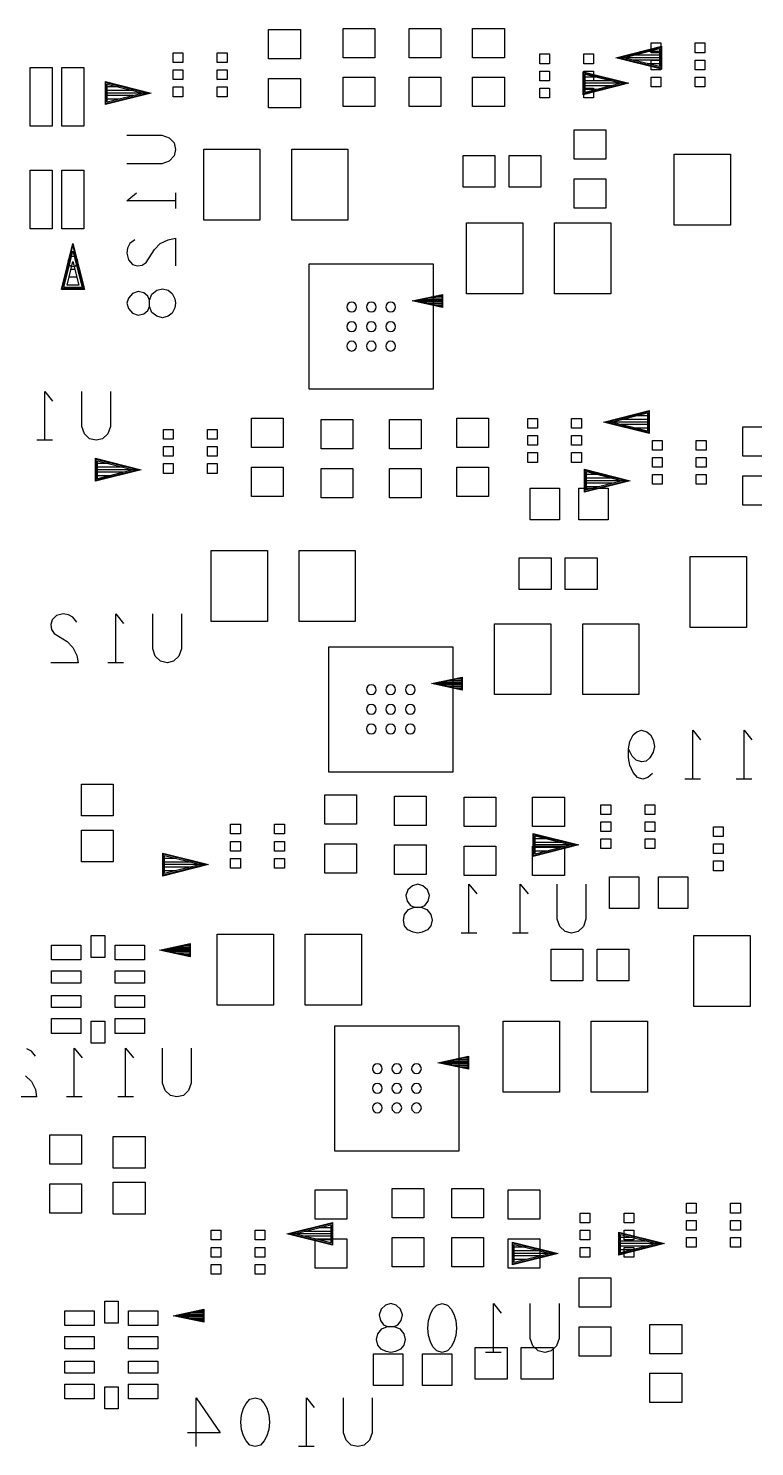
# Model space of a CAD drawing. Header units: millimetres. Extents: x -190 to 348, y -330 to 190.
# Drawn here: x -74.09 to -59.23, y -61.73 to -32.74 of the extents above; entities that cross this region are included whole.
import ezdxf

# ---------------------------------------------------------------- set-up
doc = ezdxf.new("R2010")
doc.units = ezdxf.units.MM
doc.layers.add('4_SIKCREN_BOTTOM_', color=7, linetype='Continuous')
doc.layers.add('5_SOLDER_PASTE_BOTTOM_', color=7, linetype='Continuous')

msp = doc.modelspace()

# ---------------------------------------------------------------- linework, layer by layer
at = {"layer": '4_SIKCREN_BOTTOM_', "color": 7}
for p, q in [((-62.073, -33.335), (-61.138, -33.101)), ((-61.138, -33.569), (-62.073, -33.335)), ((-61.151, -33.335), (-62.022, -33.335)), ((-62.019, -33.335), (-61.151, -33.117)), ((-61.151, -33.551), (-62.019, -33.335)), ((-61.915, -33.335), (-61.176, -33.15)), ((-61.176, -33.518), (-61.915, -33.335)), ((-61.176, -33.284), (-61.712, -33.284)), ((-61.176, -33.208), (-61.415, -33.208)), ((-61.176, -33.15), (-61.176, -33.335)), ((-61.176, -33.335), (-61.176, -33.518)), ((-61.151, -33.117), (-61.151, -33.335)), ((-61.151, -33.335), (-61.151, -33.551)), ((-61.138, -33.101), (-61.138, -33.569)), ((-62.738, -33.625), (-61.803, -33.858)), ((-62.738, -34.092), (-62.738, -33.625)), ((-61.176, -33.386), (-61.712, -33.386)), ((-61.176, -33.459), (-61.415, -33.459)), ((-72.512, -33.825), (-71.577, -34.059)), ((-72.512, -34.293), (-72.512, -33.825)), ((-72.499, -34.059), (-72.499, -33.84)), ((-72.499, -33.84), (-71.631, -34.059)), ((-72.474, -34.059), (-72.474, -33.873)), ((-72.474, -33.873), (-71.735, -34.059)), ((-61.803, -33.858), (-62.738, -34.092)), ((-62.725, -33.858), (-62.725, -33.642)), ((-62.725, -33.642), (-61.854, -33.858)), ((-62.725, -34.077), (-62.725, -33.858)), ((-61.854, -33.858), (-62.725, -34.077)), ((-61.854, -33.858), (-62.725, -33.858)), ((-62.7, -33.858), (-62.7, -33.675)), ((-62.7, -33.675), (-61.958, -33.858)), ((-62.459, -33.734), (-62.7, -33.734)), ((-62.161, -33.807), (-62.7, -33.807)), ((-62.7, -34.044), (-62.7, -33.858)), ((-61.958, -33.858), (-62.7, -34.044)), ((-62.161, -33.909), (-62.7, -33.909)), ((-71.577, -34.059), (-72.512, -34.293)), ((-72.499, -34.277), (-72.499, -34.059)), ((-71.631, -34.059), (-72.499, -34.277)), ((-71.628, -34.059), (-72.499, -34.059)), ((-72.235, -33.934), (-72.474, -33.934)), ((-71.938, -34.008), (-72.474, -34.008)), ((-72.474, -34.244), (-72.474, -34.059)), ((-71.735, -34.059), (-72.474, -34.244)), ((-71.938, -34.11), (-72.474, -34.11)), ((-72.235, -34.183), (-72.474, -34.183)), ((-62.459, -33.985), (-62.7, -33.985)), ((-72.075, -34.917), (-71.359, -34.917)), ((-71.359, -34.917), (-71.209, -34.971)), ((-71.209, -34.971), (-71.107, -35.077)), ((-71.107, -35.077), (-71.074, -35.209)), ((-71.107, -35.344), (-71.209, -35.451)), ((-71.074, -35.209), (-71.107, -35.344)), ((-71.359, -35.504), (-72.075, -35.504)), ((-71.209, -35.451), (-71.359, -35.504)), ((-72.075, -36.259), (-71.877, -36.098)), ((-71.074, -36.098), (-71.074, -36.419)), ((-71.074, -36.259), (-72.075, -36.259)), ((-71.91, -37.056), (-72.009, -37.135)), ((-71.392, -37.135), (-71.224, -37.056)), ((-71.224, -37.056), (-71.074, -37.028)), ((-71.074, -37.028), (-71.074, -37.589)), ((-73.409, -38.072), (-73.175, -37.137)), ((-73.393, -38.059), (-73.175, -37.188)), ((-73.36, -38.034), (-73.175, -37.292)), ((-73.175, -37.137), (-72.941, -38.072)), ((-73.175, -37.188), (-72.956, -38.059)), ((-73.175, -37.292), (-72.989, -38.034)), ((-72.06, -37.229), (-72.075, -37.335)), ((-72.075, -37.335), (-72.042, -37.468)), ((-72.009, -37.135), (-72.06, -37.229)), ((-71.676, -37.521), (-71.509, -37.254)), ((-71.509, -37.254), (-71.392, -37.135)), ((-73.294, -37.983), (-73.175, -37.503)), ((-73.134, -37.663), (-73.215, -37.663)), ((-73.175, -37.503), (-73.055, -37.983)), ((-72.042, -37.468), (-71.958, -37.562)), ((-71.958, -37.562), (-71.859, -37.589)), ((-71.859, -37.589), (-71.76, -37.574)), ((-71.76, -37.574), (-71.676, -37.521)), ((-68.349, -37.559), (-68.349, -40.109)), ((-65.801, -37.559), (-68.349, -37.559)), ((-65.801, -40.109), (-65.801, -37.559)), ((-73.055, -37.983), (-73.294, -37.983)), ((-73.096, -37.823), (-73.256, -37.823)), ((-72.941, -38.072), (-73.409, -38.072)), ((-72.956, -38.059), (-73.393, -38.059)), ((-72.989, -38.034), (-73.36, -38.034)), ((-72.042, -38.25), (-72.075, -38.357)), ((-71.958, -38.158), (-72.042, -38.25)), ((-71.841, -38.118), (-71.958, -38.158)), ((-71.725, -38.143), (-71.841, -38.118)), ((-71.643, -38.212), (-71.725, -38.143)), ((-71.608, -38.291), (-71.643, -38.212)), ((-71.608, -38.291), (-71.559, -38.171)), ((-71.559, -38.171), (-71.458, -38.09)), ((-71.458, -38.09), (-71.341, -38.064)), ((-71.341, -38.064), (-71.224, -38.09)), ((-71.224, -38.09), (-71.143, -38.158)), ((-71.143, -38.158), (-71.092, -38.265)), ((-71.092, -38.265), (-71.074, -38.357)), ((-66.238, -38.308), (-65.613, -38.174)), ((-66.18, -38.308), (-65.626, -38.191)), ((-65.626, -38.25), (-65.905, -38.25)), ((-65.626, -38.217), (-65.75, -38.217)), ((-65.626, -38.191), (-65.626, -38.308)), ((-65.613, -38.174), (-65.613, -38.443)), ((-72.075, -38.357), (-72.042, -38.463)), ((-72.042, -38.463), (-71.958, -38.557)), ((-71.958, -38.557), (-71.841, -38.598)), ((-71.725, -38.57), (-71.643, -38.504)), ((-71.643, -38.504), (-71.608, -38.425)), ((-71.608, -38.425), (-71.608, -38.291)), ((-71.608, -38.425), (-71.608, -38.291)), ((-71.559, -38.544), (-71.608, -38.425)), ((-71.458, -38.623), (-71.559, -38.544)), ((-71.143, -38.557), (-71.224, -38.623)), ((-71.092, -38.451), (-71.143, -38.557)), ((-71.074, -38.357), (-71.092, -38.451)), ((-65.613, -38.443), (-66.238, -38.308)), ((-65.626, -38.428), (-66.18, -38.308)), ((-65.626, -38.308), (-66.18, -38.308)), ((-65.626, -38.283), (-66.06, -38.283)), ((-65.626, -38.334), (-66.06, -38.334)), ((-65.626, -38.367), (-65.905, -38.367)), ((-65.626, -38.4), (-65.75, -38.4)), ((-65.626, -38.308), (-65.626, -38.428)), ((-71.841, -38.598), (-71.725, -38.57)), ((-71.341, -38.651), (-71.458, -38.623)), ((-71.224, -38.623), (-71.341, -38.651)), ((-73.751, -40.157), (-73.591, -40.358)), ((-73.751, -41.158), (-73.751, -40.157)), ((-72.995, -40.876), (-72.995, -40.157)), ((-72.408, -40.157), (-72.408, -40.876)), ((-68.349, -40.109), (-65.801, -40.109)), ((-62.321, -40.785), (-61.387, -40.551)), ((-62.271, -40.785), (-61.399, -40.566)), ((-61.399, -40.566), (-61.399, -40.785)), ((-61.387, -40.551), (-61.387, -41.018)), ((-72.941, -41.026), (-72.995, -40.876)), ((-72.408, -40.876), (-72.461, -41.026)), ((-61.387, -41.018), (-62.321, -40.785)), ((-61.399, -41.001), (-62.271, -40.785)), ((-61.399, -40.785), (-62.271, -40.785)), ((-62.166, -40.785), (-61.425, -40.599)), ((-61.425, -40.97), (-62.166, -40.785)), ((-61.425, -40.734), (-61.963, -40.734)), ((-61.425, -40.836), (-61.963, -40.836)), ((-61.425, -40.658), (-61.666, -40.658)), ((-61.425, -40.599), (-61.425, -40.785)), ((-61.425, -40.785), (-61.425, -40.97)), ((-61.399, -40.785), (-61.399, -41.001)), ((-73.591, -41.158), (-73.911, -41.158)), ((-72.834, -41.125), (-72.941, -41.026)), ((-72.702, -41.158), (-72.834, -41.125)), ((-72.568, -41.125), (-72.702, -41.158)), ((-72.461, -41.026), (-72.568, -41.125)), ((-61.425, -40.909), (-61.666, -40.909)), ((-72.713, -41.526), (-71.778, -41.76)), ((-72.713, -41.994), (-72.713, -41.526)), ((-72.7, -41.76), (-72.7, -41.542)), ((-72.7, -41.542), (-71.829, -41.76)), ((-72.674, -41.76), (-72.674, -41.575)), ((-72.674, -41.575), (-71.935, -41.76)), ((-72.433, -41.633), (-72.674, -41.633)), ((-72.139, -41.709), (-72.674, -41.709)), ((-62.713, -41.75), (-61.778, -41.984)), ((-62.713, -42.217), (-62.713, -41.75)), ((-71.778, -41.76), (-72.713, -41.994)), ((-72.7, -41.976), (-72.7, -41.76)), ((-71.829, -41.76), (-72.7, -41.976)), ((-71.829, -41.76), (-72.7, -41.76)), ((-72.674, -41.943), (-72.674, -41.76)), ((-71.935, -41.76), (-72.674, -41.943)), ((-72.139, -41.811), (-72.674, -41.811)), ((-72.433, -41.885), (-72.674, -41.885)), ((-61.778, -41.984), (-62.713, -42.217)), ((-62.7, -41.984), (-62.7, -41.768)), ((-62.7, -41.768), (-61.829, -41.984)), ((-62.7, -42.202), (-62.7, -41.984)), ((-61.829, -41.984), (-62.7, -42.202)), ((-61.829, -41.984), (-62.7, -41.984)), ((-62.674, -41.984), (-62.674, -41.798)), ((-62.674, -41.798), (-61.935, -41.984)), ((-62.433, -41.859), (-62.674, -41.859)), ((-62.139, -41.933), (-62.674, -41.933)), ((-62.674, -42.169), (-62.674, -41.984)), ((-61.935, -41.984), (-62.674, -42.169)), ((-62.139, -42.034), (-62.674, -42.034)), ((-62.433, -42.108), (-62.674, -42.108)), ((-73.602, -44.826), (-73.627, -44.925)), ((-73.627, -44.925), (-73.614, -45.024)), ((-73.508, -44.742), (-73.602, -44.826)), ((-73.376, -44.709), (-73.508, -44.742)), ((-73.269, -44.724), (-73.376, -44.709)), ((-73.175, -44.775), (-73.269, -44.724)), ((-73.094, -44.874), (-73.175, -44.775)), ((-72.299, -44.709), (-72.139, -44.907)), ((-72.299, -45.71), (-72.299, -44.709)), ((-71.544, -45.425), (-71.544, -44.709)), ((-70.957, -44.709), (-70.957, -45.425)), ((-73.614, -45.024), (-73.561, -45.108)), ((-73.561, -45.108), (-73.294, -45.275)), ((-73.294, -45.275), (-73.175, -45.392)), ((-73.175, -45.392), (-73.094, -45.56)), ((-71.491, -45.575), (-71.544, -45.425)), ((-70.957, -45.425), (-71.011, -45.575)), ((-67.95, -45.385), (-67.95, -47.935)), ((-65.4, -45.385), (-67.95, -45.385)), ((-65.4, -47.935), (-65.4, -45.385)), ((-73.068, -45.71), (-73.627, -45.71)), ((-73.094, -45.56), (-73.068, -45.71)), ((-72.139, -45.71), (-72.459, -45.71)), ((-71.384, -45.677), (-71.491, -45.575)), ((-71.25, -45.71), (-71.384, -45.677)), ((-71.117, -45.677), (-71.25, -45.71)), ((-71.011, -45.575), (-71.117, -45.677)), ((-65.839, -46.134), (-65.212, -45.999)), ((-65.778, -46.134), (-65.225, -46.015)), ((-65.225, -46.109), (-65.659, -46.109)), ((-65.225, -46.076), (-65.507, -46.076)), ((-65.225, -46.043), (-65.352, -46.043)), ((-65.225, -46.015), (-65.225, -46.134)), ((-65.212, -45.999), (-65.212, -46.269)), ((-65.212, -46.269), (-65.839, -46.134)), ((-65.225, -46.134), (-65.781, -46.134)), ((-65.225, -46.253), (-65.778, -46.134)), ((-65.225, -46.159), (-65.659, -46.159)), ((-65.225, -46.192), (-65.507, -46.192)), ((-65.225, -46.225), (-65.352, -46.225)), ((-65.225, -46.134), (-65.225, -46.253)), ((-61.788, -47.318), (-61.719, -47.183)), ((-61.719, -47.183), (-61.641, -47.117)), ((-61.641, -47.117), (-61.547, -47.084)), ((-61.547, -47.084), (-61.44, -47.117)), ((-61.44, -47.117), (-61.361, -47.183)), ((-61.361, -47.183), (-61.308, -47.282)), ((-60.498, -47.084), (-60.338, -47.282)), ((-60.498, -48.085), (-60.498, -47.084)), ((-59.449, -47.084), (-59.289, -47.282)), ((-59.449, -48.085), (-59.449, -47.084)), ((-61.813, -47.468), (-61.788, -47.318)), ((-61.735, -47.617), (-61.813, -47.468)), ((-61.813, -47.65), (-61.813, -47.468)), ((-61.308, -47.534), (-61.374, -47.65)), ((-61.308, -47.282), (-61.28, -47.417)), ((-61.28, -47.417), (-61.308, -47.534)), ((-61.788, -47.8), (-61.813, -47.65)), ((-61.719, -47.95), (-61.788, -47.8)), ((-61.653, -47.701), (-61.735, -47.617)), ((-61.547, -47.734), (-61.653, -47.701)), ((-61.453, -47.716), (-61.547, -47.734)), ((-61.374, -47.65), (-61.453, -47.716)), ((-67.95, -47.935), (-65.4, -47.935)), ((-61.628, -48.052), (-61.719, -47.95)), ((-61.521, -48.085), (-61.628, -48.052)), ((-61.415, -48.052), (-61.521, -48.085)), ((-61.321, -47.968), (-61.415, -48.052)), ((-60.338, -48.085), (-60.658, -48.085)), ((-59.289, -48.085), (-59.609, -48.085)), ((-63.762, -49.2), (-62.827, -49.433)), ((-63.762, -49.667), (-63.762, -49.2)), ((-63.749, -49.433), (-63.749, -49.218)), ((-63.749, -49.218), (-62.88, -49.433)), ((-63.724, -49.433), (-63.724, -49.248)), ((-63.724, -49.248), (-62.984, -49.433)), ((-62.827, -49.433), (-63.762, -49.667)), ((-63.749, -49.652), (-63.749, -49.433)), ((-62.88, -49.433), (-63.749, -49.652)), ((-62.878, -49.433), (-63.749, -49.433)), ((-63.485, -49.309), (-63.724, -49.309)), ((-63.188, -49.383), (-63.724, -49.383)), ((-63.724, -49.619), (-63.724, -49.433)), ((-62.984, -49.433), (-63.724, -49.619)), ((-63.188, -49.484), (-63.724, -49.484)), ((-63.485, -49.558), (-63.724, -49.558)), ((-71.338, -49.601), (-70.401, -49.835)), ((-71.338, -50.068), (-71.338, -49.601)), ((-70.401, -49.835), (-71.338, -50.068)), ((-71.326, -49.835), (-71.326, -49.616)), ((-71.326, -49.616), (-70.455, -49.835)), ((-71.326, -50.051), (-71.326, -49.835)), ((-70.455, -49.835), (-71.326, -50.051)), ((-70.452, -49.835), (-71.326, -49.835)), ((-71.3, -49.835), (-71.3, -49.649)), ((-71.3, -49.649), (-70.559, -49.835)), ((-71.059, -49.708), (-71.3, -49.708)), ((-70.762, -49.784), (-71.3, -49.784)), ((-71.3, -50.018), (-71.3, -49.835)), ((-70.559, -49.835), (-71.3, -50.018)), ((-70.762, -49.886), (-71.3, -49.886)), ((-71.059, -49.959), (-71.3, -49.959)), ((-66.324, -50.35), (-66.363, -50.467)), ((-66.23, -50.267), (-66.324, -50.35)), ((-66.124, -50.234), (-66.23, -50.267)), ((-66.017, -50.267), (-66.124, -50.234)), ((-65.923, -50.35), (-66.017, -50.267)), ((-65.883, -50.467), (-65.923, -50.35)), ((-65.075, -50.234), (-64.915, -50.434)), ((-65.075, -51.234), (-65.075, -50.234)), ((-64.026, -50.234), (-63.866, -50.434)), ((-64.026, -51.234), (-64.026, -50.234)), ((-63.269, -50.95), (-63.269, -50.234)), ((-62.682, -50.234), (-62.682, -50.95)), ((-66.363, -50.467), (-66.337, -50.584)), ((-66.337, -50.584), (-66.271, -50.668)), ((-66.309, -50.749), (-66.19, -50.701)), ((-66.271, -50.668), (-66.19, -50.701)), ((-66.19, -50.701), (-66.058, -50.701)), ((-66.19, -50.701), (-66.058, -50.701)), ((-66.058, -50.701), (-65.977, -50.668)), ((-66.058, -50.701), (-65.936, -50.749)), ((-65.977, -50.668), (-65.91, -50.584)), ((-65.91, -50.584), (-65.883, -50.467)), ((-66.416, -50.968), (-66.391, -50.851)), ((-66.391, -51.084), (-66.416, -50.968)), ((-66.391, -50.851), (-66.309, -50.749)), ((-65.936, -50.749), (-65.857, -50.851)), ((-65.857, -50.851), (-65.829, -50.968)), ((-65.829, -50.968), (-65.857, -51.084)), ((-63.216, -51.1), (-63.269, -50.95)), ((-62.682, -50.95), (-62.735, -51.1)), ((-66.324, -51.168), (-66.391, -51.084)), ((-66.218, -51.217), (-66.324, -51.168)), ((-66.124, -51.234), (-66.218, -51.217)), ((-66.03, -51.217), (-66.124, -51.234)), ((-65.923, -51.168), (-66.03, -51.217)), ((-65.857, -51.084), (-65.923, -51.168)), ((-64.915, -51.234), (-65.235, -51.234)), ((-63.866, -51.234), (-64.186, -51.234)), ((-63.109, -51.201), (-63.216, -51.1)), ((-62.977, -51.234), (-63.109, -51.201)), ((-62.842, -51.201), (-62.977, -51.234)), ((-62.735, -51.1), (-62.842, -51.201)), ((-71.402, -51.585), (-70.775, -51.45)), ((-70.775, -51.719), (-71.402, -51.585)), ((-70.787, -51.585), (-71.344, -51.585)), ((-71.341, -51.585), (-70.787, -51.465)), ((-70.787, -51.702), (-71.341, -51.585)), ((-70.787, -51.559), (-71.224, -51.559)), ((-70.787, -51.61), (-71.224, -51.61)), ((-70.787, -51.526), (-71.069, -51.526)), ((-70.787, -51.493), (-70.914, -51.493)), ((-70.787, -51.465), (-70.787, -51.585)), ((-70.787, -51.585), (-70.787, -51.702)), ((-70.775, -51.45), (-70.775, -51.719)), ((-70.787, -51.643), (-71.069, -51.643)), ((-70.787, -51.676), (-70.914, -51.676)), ((-67.826, -53.134), (-67.826, -55.684)), ((-65.275, -53.134), (-67.826, -53.134)), ((-65.275, -55.684), (-65.275, -53.134)), ((-74.023, -53.65), (-74.117, -53.599)), ((-73.147, -53.584), (-72.987, -53.782)), ((-73.147, -54.585), (-73.147, -53.584)), ((-72.098, -53.584), (-71.938, -53.782)), ((-72.098, -54.585), (-72.098, -53.584)), ((-71.344, -54.3), (-71.344, -53.584)), ((-70.757, -53.584), (-70.757, -54.3)), ((-73.944, -53.749), (-74.023, -53.65)), ((-65.715, -53.884), (-65.087, -53.749)), ((-65.087, -54.018), (-65.715, -53.884)), ((-65.1, -53.884), (-65.656, -53.884)), ((-65.654, -53.884), (-65.1, -53.764)), ((-65.1, -54.003), (-65.654, -53.884)), ((-65.1, -53.858), (-65.535, -53.858)), ((-65.1, -53.909), (-65.535, -53.909)), ((-65.1, -53.825), (-65.382, -53.825)), ((-65.1, -53.792), (-65.227, -53.792)), ((-65.1, -53.764), (-65.1, -53.884)), ((-65.1, -53.884), (-65.1, -54.003)), ((-65.087, -53.749), (-65.087, -54.018)), ((-74.143, -54.15), (-74.023, -54.267)), ((-65.1, -53.942), (-65.382, -53.942)), ((-65.1, -53.975), (-65.227, -53.975)), ((-74.023, -54.267), (-73.944, -54.435)), ((-73.944, -54.435), (-73.917, -54.585)), ((-71.29, -54.45), (-71.344, -54.3)), ((-71.183, -54.552), (-71.29, -54.45)), ((-70.81, -54.45), (-70.917, -54.552)), ((-70.757, -54.3), (-70.81, -54.45)), ((-73.917, -54.585), (-74.478, -54.585)), ((-72.987, -54.585), (-73.307, -54.585)), ((-71.938, -54.585), (-72.258, -54.585)), ((-71.049, -54.585), (-71.183, -54.552)), ((-70.917, -54.552), (-71.049, -54.585)), ((-67.826, -55.684), (-65.275, -55.684)), ((-68.798, -57.384), (-67.864, -57.15)), ((-67.864, -57.617), (-68.798, -57.384)), ((-67.876, -57.384), (-68.748, -57.384)), ((-68.745, -57.384), (-67.876, -57.168)), ((-67.876, -57.602), (-68.745, -57.384)), ((-68.641, -57.384), (-67.902, -57.198)), ((-67.902, -57.569), (-68.641, -57.384)), ((-67.902, -57.333), (-68.438, -57.333)), ((-67.902, -57.259), (-68.141, -57.259)), ((-67.902, -57.198), (-67.902, -57.384)), ((-67.902, -57.384), (-67.902, -57.569)), ((-67.876, -57.168), (-67.876, -57.384)), ((-67.876, -57.384), (-67.876, -57.602)), ((-67.864, -57.15), (-67.864, -57.617)), ((-62.012, -57.351), (-61.077, -57.584)), ((-62.012, -57.818), (-62.012, -57.351)), ((-61.999, -57.584), (-61.999, -57.366)), ((-61.999, -57.366), (-61.13, -57.584)), ((-61.973, -57.584), (-61.973, -57.399)), ((-61.973, -57.399), (-61.234, -57.584)), ((-67.902, -57.434), (-68.438, -57.434)), ((-67.902, -57.508), (-68.141, -57.508)), ((-64.188, -57.551), (-63.251, -57.785)), ((-64.188, -58.019), (-64.188, -57.551)), ((-64.176, -57.785), (-64.176, -57.567)), ((-64.176, -57.567), (-63.304, -57.785)), ((-64.15, -57.785), (-64.15, -57.6)), ((-64.15, -57.6), (-63.409, -57.785)), ((-63.909, -57.658), (-64.15, -57.658)), ((-61.077, -57.584), (-62.012, -57.818)), ((-61.999, -57.8), (-61.999, -57.584)), ((-61.13, -57.584), (-61.999, -57.8)), ((-61.128, -57.584), (-61.999, -57.584)), ((-61.735, -57.46), (-61.973, -57.46)), ((-61.438, -57.534), (-61.973, -57.534)), ((-61.973, -57.77), (-61.973, -57.584)), ((-61.234, -57.584), (-61.973, -57.77)), ((-61.438, -57.635), (-61.973, -57.635)), ((-61.735, -57.709), (-61.973, -57.709)), ((-63.251, -57.785), (-64.188, -58.019)), ((-64.176, -58.001), (-64.176, -57.785)), ((-63.304, -57.785), (-64.176, -58.001)), ((-63.302, -57.785), (-64.176, -57.785)), ((-63.612, -57.734), (-64.15, -57.734)), ((-64.15, -57.968), (-64.15, -57.785)), ((-63.409, -57.785), (-64.15, -57.968)), ((-63.612, -57.836), (-64.15, -57.836)), ((-63.909, -57.909), (-64.15, -57.909)), ((-66.779, -58.842), (-66.873, -58.925)), ((-66.672, -58.809), (-66.779, -58.842)), ((-66.566, -58.842), (-66.672, -58.809)), ((-66.474, -58.925), (-66.566, -58.842)), ((-65.811, -58.925), (-65.73, -58.842)), ((-65.73, -58.842), (-65.623, -58.809)), ((-65.623, -58.809), (-65.517, -58.842)), ((-65.517, -58.842), (-65.438, -58.925)), ((-64.574, -58.809), (-64.414, -59.009)), ((-64.574, -59.809), (-64.574, -58.809)), ((-63.82, -59.525), (-63.82, -58.809)), ((-63.233, -58.809), (-63.233, -59.525)), ((-71.128, -59.06), (-70.5, -58.925)), ((-70.5, -59.192), (-71.128, -59.06)), ((-70.513, -59.06), (-71.069, -59.06)), ((-71.067, -59.06), (-70.513, -58.941)), ((-70.513, -59.177), (-71.067, -59.06)), ((-70.513, -59.035), (-70.947, -59.035)), ((-70.513, -59.085), (-70.947, -59.085)), ((-70.513, -59.002), (-70.795, -59.002)), ((-70.513, -59.119), (-70.795, -59.119)), ((-70.513, -58.969), (-70.64, -58.969)), ((-70.513, -59.152), (-70.64, -59.152)), ((-70.513, -58.941), (-70.513, -59.06)), ((-70.513, -59.06), (-70.513, -59.177)), ((-70.5, -58.925), (-70.5, -59.192)), ((-66.873, -58.925), (-66.914, -59.042)), ((-66.914, -59.042), (-66.886, -59.159)), ((-66.434, -59.042), (-66.474, -58.925)), ((-66.459, -59.159), (-66.434, -59.042)), ((-65.905, -59.159), (-65.865, -59.025)), ((-65.865, -59.025), (-65.811, -58.925)), ((-65.438, -58.925), (-65.385, -59.025)), ((-65.385, -59.025), (-65.344, -59.159)), ((-66.967, -59.543), (-66.939, -59.426)), ((-66.939, -59.426), (-66.86, -59.324)), ((-66.886, -59.159), (-66.82, -59.243)), ((-66.86, -59.324), (-66.741, -59.276)), ((-66.82, -59.243), (-66.741, -59.276)), ((-66.741, -59.276), (-66.606, -59.276)), ((-66.741, -59.276), (-66.606, -59.276)), ((-66.606, -59.276), (-66.528, -59.243)), ((-66.606, -59.276), (-66.487, -59.324)), ((-66.528, -59.243), (-66.459, -59.159)), ((-66.487, -59.324), (-66.406, -59.426)), ((-66.406, -59.426), (-66.38, -59.543)), ((-65.918, -59.309), (-65.905, -59.159)), ((-65.905, -59.459), (-65.918, -59.309)), ((-65.344, -59.159), (-65.331, -59.309)), ((-65.331, -59.309), (-65.344, -59.459)), ((-66.939, -59.66), (-66.967, -59.543)), ((-66.873, -59.743), (-66.939, -59.66)), ((-66.406, -59.66), (-66.474, -59.743)), ((-66.38, -59.543), (-66.406, -59.66)), ((-65.865, -59.591), (-65.905, -59.459)), ((-65.811, -59.693), (-65.865, -59.591)), ((-65.73, -59.776), (-65.811, -59.693)), ((-65.438, -59.693), (-65.517, -59.776)), ((-65.385, -59.591), (-65.438, -59.693)), ((-65.344, -59.459), (-65.385, -59.591)), ((-63.767, -59.675), (-63.82, -59.525)), ((-63.66, -59.776), (-63.767, -59.675)), ((-63.287, -59.675), (-63.393, -59.776)), ((-63.233, -59.525), (-63.287, -59.675)), ((-66.766, -59.792), (-66.873, -59.743)), ((-66.672, -59.809), (-66.766, -59.792)), ((-66.581, -59.792), (-66.672, -59.809)), ((-66.474, -59.743), (-66.581, -59.792)), ((-65.623, -59.809), (-65.73, -59.776)), ((-65.517, -59.776), (-65.623, -59.809)), ((-64.414, -59.809), (-64.734, -59.809)), ((-63.525, -59.809), (-63.66, -59.776)), ((-63.393, -59.776), (-63.525, -59.809)), ((-70.658, -60.734), (-70.162, -61.45)), ((-70.658, -61.735), (-70.658, -60.734)), ((-69.687, -60.95), (-69.634, -60.851)), ((-69.634, -60.851), (-69.555, -60.767)), ((-69.555, -60.767), (-69.449, -60.734)), ((-69.449, -60.734), (-69.342, -60.767)), ((-69.342, -60.767), (-69.261, -60.851)), ((-69.261, -60.851), (-69.207, -60.95)), ((-68.4, -60.734), (-68.24, -60.932)), ((-68.4, -61.735), (-68.4, -60.734)), ((-67.643, -61.45), (-67.643, -60.734)), ((-67.056, -60.734), (-67.056, -61.45)), ((-69.741, -61.234), (-69.728, -61.084)), ((-69.728, -61.084), (-69.687, -60.95)), ((-69.207, -60.95), (-69.167, -61.084)), ((-69.167, -61.084), (-69.154, -61.234)), ((-70.162, -61.45), (-70.83, -61.45)), ((-69.728, -61.384), (-69.741, -61.234)), ((-69.687, -61.516), (-69.728, -61.384)), ((-69.167, -61.384), (-69.207, -61.516)), ((-69.154, -61.234), (-69.167, -61.384)), ((-67.589, -61.6), (-67.643, -61.45)), ((-67.056, -61.45), (-67.109, -61.6)), ((-69.634, -61.618), (-69.687, -61.516)), ((-69.555, -61.702), (-69.634, -61.618)), ((-69.449, -61.735), (-69.555, -61.702)), ((-69.342, -61.702), (-69.449, -61.735)), ((-69.261, -61.618), (-69.342, -61.702)), ((-69.207, -61.516), (-69.261, -61.618)), ((-68.24, -61.735), (-68.56, -61.735)), ((-67.483, -61.702), (-67.589, -61.6)), ((-67.351, -61.735), (-67.483, -61.702)), ((-67.216, -61.702), (-67.351, -61.735)), ((-67.109, -61.6), (-67.216, -61.702))]:
    msp.add_line(p, q, dxfattribs=at)
for start, end in [(0, 180), (180, 0)]:
    msp.add_arc((-73.175, -37.503), 0.102, start, end, dxfattribs=at)
at = {"layer": '5_SOLDER_PASTE_BOTTOM_', "color": 4}
for p, q in [((-69.174, -33.358), (-69.174, -32.758)), ((-69.174, -32.758), (-68.524, -32.758)), ((-68.524, -32.758), (-68.524, -33.358)), ((-67.65, -33.335), (-67.65, -32.735)), ((-67.65, -32.735), (-67, -32.735)), ((-67, -32.735), (-67, -33.335)), ((-66.299, -33.335), (-66.299, -32.735)), ((-66.299, -32.735), (-65.649, -32.735)), ((-65.649, -32.735), (-65.649, -33.335)), ((-65.001, -33.335), (-65.001, -32.735)), ((-65.001, -32.735), (-64.351, -32.735)), ((-64.351, -32.735), (-64.351, -33.335)), ((-61.35, -33.234), (-61.35, -33.034)), ((-61.35, -33.034), (-61.15, -33.034)), ((-61.15, -33.034), (-61.15, -33.234)), ((-60.45, -33.234), (-60.45, -33.034)), ((-60.45, -33.034), (-60.25, -33.034)), ((-60.25, -33.034), (-60.25, -33.234)), ((-71.126, -33.435), (-71.126, -33.235)), ((-71.126, -33.235), (-70.926, -33.235)), ((-70.926, -33.235), (-70.926, -33.435)), ((-70.224, -33.435), (-70.224, -33.235)), ((-70.224, -33.235), (-70.024, -33.235)), ((-70.024, -33.235), (-70.024, -33.435)), ((-67, -33.335), (-67.65, -33.335)), ((-65.649, -33.335), (-66.299, -33.335)), ((-64.351, -33.335), (-65.001, -33.335)), ((-63.625, -33.458), (-63.625, -33.258)), ((-63.625, -33.258), (-63.425, -33.258)), ((-63.425, -33.258), (-63.425, -33.458)), ((-62.726, -33.458), (-62.726, -33.258)), ((-62.726, -33.258), (-62.526, -33.258)), ((-62.526, -33.258), (-62.526, -33.458)), ((-61.15, -33.234), (-61.35, -33.234)), ((-60.25, -33.234), (-60.45, -33.234)), ((-74.05, -34.735), (-74.05, -33.536)), ((-74.05, -33.536), (-73.6, -33.536)), ((-73.6, -33.536), (-73.6, -34.735)), ((-73.4, -34.735), (-73.4, -33.536)), ((-73.4, -33.536), (-72.95, -33.536)), ((-72.95, -33.536), (-72.95, -34.735)), ((-70.926, -33.435), (-71.126, -33.435)), ((-71.126, -33.783), (-71.126, -33.583)), ((-71.126, -33.583), (-70.926, -33.583)), ((-70.926, -33.583), (-70.926, -33.783)), ((-70.024, -33.435), (-70.224, -33.435)), ((-70.224, -33.783), (-70.224, -33.583)), ((-70.224, -33.583), (-70.024, -33.583)), ((-70.024, -33.583), (-70.024, -33.783)), ((-68.524, -33.358), (-69.174, -33.358)), ((-63.425, -33.458), (-63.625, -33.458)), ((-63.625, -33.808), (-63.625, -33.608)), ((-63.625, -33.608), (-63.425, -33.608)), ((-63.425, -33.608), (-63.425, -33.808)), ((-62.526, -33.458), (-62.726, -33.458)), ((-62.726, -33.808), (-62.726, -33.608)), ((-62.726, -33.608), (-62.526, -33.608)), ((-62.526, -33.608), (-62.526, -33.808)), ((-61.35, -33.585), (-61.35, -33.385)), ((-61.35, -33.385), (-61.15, -33.385)), ((-61.15, -33.585), (-61.35, -33.585)), ((-61.15, -33.385), (-61.15, -33.585)), ((-60.45, -33.585), (-60.45, -33.385)), ((-60.45, -33.385), (-60.25, -33.385)), ((-60.25, -33.585), (-60.45, -33.585)), ((-60.25, -33.385), (-60.25, -33.585)), ((-70.926, -33.783), (-71.126, -33.783)), ((-70.024, -33.783), (-70.224, -33.783)), ((-69.174, -34.359), (-69.174, -33.759)), ((-69.174, -33.759), (-68.524, -33.759)), ((-68.524, -33.759), (-68.524, -34.359)), ((-67.65, -34.333), (-67.65, -33.733)), ((-67.65, -33.733), (-67, -33.733)), ((-67, -33.733), (-67, -34.333)), ((-66.299, -34.333), (-66.299, -33.733)), ((-66.299, -33.733), (-65.649, -33.733)), ((-65.649, -33.733), (-65.649, -34.333)), ((-65.001, -34.333), (-65.001, -33.733)), ((-65.001, -33.733), (-64.351, -33.733)), ((-64.351, -33.733), (-64.351, -34.333)), ((-63.425, -33.808), (-63.625, -33.808)), ((-62.526, -33.808), (-62.726, -33.808)), ((-61.35, -33.933), (-61.35, -33.733)), ((-61.35, -33.733), (-61.15, -33.733)), ((-61.15, -33.733), (-61.15, -33.933)), ((-60.45, -33.933), (-60.45, -33.733)), ((-60.45, -33.733), (-60.25, -33.733)), ((-60.25, -33.733), (-60.25, -33.933)), ((-71.126, -34.133), (-71.126, -33.933)), ((-71.126, -33.933), (-70.926, -33.933)), ((-70.926, -34.133), (-71.126, -34.133)), ((-70.926, -33.933), (-70.926, -34.133)), ((-70.224, -34.133), (-70.224, -33.933)), ((-70.224, -33.933), (-70.024, -33.933)), ((-70.024, -34.133), (-70.224, -34.133)), ((-70.024, -33.933), (-70.024, -34.133)), ((-63.625, -34.159), (-63.625, -33.959)), ((-63.625, -33.959), (-63.425, -33.959)), ((-63.425, -34.159), (-63.625, -34.159)), ((-63.425, -33.959), (-63.425, -34.159)), ((-62.726, -34.159), (-62.726, -33.959)), ((-62.726, -33.959), (-62.526, -33.959)), ((-62.526, -34.159), (-62.726, -34.159)), ((-62.526, -33.959), (-62.526, -34.159)), ((-61.15, -33.933), (-61.35, -33.933)), ((-60.25, -33.933), (-60.45, -33.933)), ((-68.524, -34.359), (-69.174, -34.359)), ((-67, -34.333), (-67.65, -34.333)), ((-65.649, -34.333), (-66.299, -34.333)), ((-64.351, -34.333), (-65.001, -34.333)), ((-73.6, -34.735), (-74.05, -34.735)), ((-72.95, -34.735), (-73.4, -34.735)), ((-62.926, -35.408), (-62.926, -34.808)), ((-62.926, -34.808), (-62.276, -34.808)), ((-62.276, -34.808), (-62.276, -35.408)), ((-70.501, -36.658), (-70.501, -35.208)), ((-70.501, -35.208), (-69.351, -35.208)), ((-69.351, -35.208), (-69.351, -36.658)), ((-68.7, -36.658), (-68.7, -35.208)), ((-68.7, -35.208), (-67.55, -35.208)), ((-67.55, -35.208), (-67.55, -36.658)), ((-65.194, -35.984), (-65.194, -35.334)), ((-65.194, -35.334), (-64.544, -35.334)), ((-64.544, -35.334), (-64.544, -35.984)), ((-64.254, -35.984), (-64.254, -35.334)), ((-64.254, -35.334), (-63.604, -35.334)), ((-63.604, -35.334), (-63.604, -35.984)), ((-60.875, -36.76), (-60.875, -35.31)), ((-60.875, -35.31), (-59.725, -35.31)), ((-59.725, -35.31), (-59.725, -36.76)), ((-74.05, -36.833), (-74.05, -35.634)), ((-74.05, -35.634), (-73.6, -35.634)), ((-73.6, -35.634), (-73.6, -36.833)), ((-73.4, -36.833), (-73.4, -35.634)), ((-73.4, -35.634), (-72.95, -35.634)), ((-72.95, -35.634), (-72.95, -36.833)), ((-62.276, -35.408), (-62.926, -35.408)), ((-62.926, -36.409), (-62.926, -35.809)), ((-62.926, -35.809), (-62.276, -35.809)), ((-62.276, -35.809), (-62.276, -36.409)), ((-64.544, -35.984), (-65.194, -35.984)), ((-63.604, -35.984), (-64.254, -35.984)), ((-62.276, -36.409), (-62.926, -36.409)), ((-69.351, -36.658), (-70.501, -36.658)), ((-67.55, -36.658), (-68.7, -36.658)), ((-65.124, -38.16), (-65.124, -36.71)), ((-65.124, -36.71), (-63.974, -36.71)), ((-63.974, -36.71), (-63.974, -38.16)), ((-63.326, -38.16), (-63.326, -36.71)), ((-63.326, -36.71), (-62.176, -36.71)), ((-62.176, -36.71), (-62.176, -38.16)), ((-59.725, -36.76), (-60.875, -36.76)), ((-73.6, -36.833), (-74.05, -36.833)), ((-72.95, -36.833), (-73.4, -36.833)), ((-63.974, -38.16), (-65.124, -38.16)), ((-62.176, -38.16), (-63.326, -38.16)), ((-69.525, -41.308), (-69.525, -40.708)), ((-69.525, -40.708), (-68.875, -40.708)), ((-68.875, -40.708), (-68.875, -41.308)), ((-68.1, -41.334), (-68.1, -40.734)), ((-68.1, -40.734), (-67.45, -40.734)), ((-67.45, -40.734), (-67.45, -41.334)), ((-66.7, -41.334), (-66.7, -40.734)), ((-66.7, -40.734), (-66.05, -40.734)), ((-66.05, -40.734), (-66.05, -41.334)), ((-65.326, -41.308), (-65.326, -40.708)), ((-65.326, -40.708), (-64.676, -40.708)), ((-64.676, -40.708), (-64.676, -41.308)), ((-63.874, -40.91), (-63.874, -40.71)), ((-63.874, -40.71), (-63.674, -40.71)), ((-63.674, -40.71), (-63.674, -40.91)), ((-62.975, -40.91), (-62.975, -40.71)), ((-62.975, -40.71), (-62.775, -40.71)), ((-62.775, -40.71), (-62.775, -40.91)), ((-59.474, -41.484), (-59.474, -40.884)), ((-59.474, -40.884), (-58.824, -40.884)), ((-71.324, -41.134), (-71.324, -40.934)), ((-71.324, -40.934), (-71.124, -40.934)), ((-71.124, -41.134), (-71.324, -41.134)), ((-71.124, -40.934), (-71.124, -41.134)), ((-70.425, -41.134), (-70.425, -40.934)), ((-70.425, -40.934), (-70.225, -40.934)), ((-70.225, -41.134), (-70.425, -41.134)), ((-70.225, -40.934), (-70.225, -41.134)), ((-63.674, -40.91), (-63.874, -40.91)), ((-63.874, -41.258), (-63.874, -41.058)), ((-63.874, -41.058), (-63.674, -41.058)), ((-63.674, -41.058), (-63.674, -41.258)), ((-62.775, -40.91), (-62.975, -40.91)), ((-62.975, -41.258), (-62.975, -41.058)), ((-62.975, -41.058), (-62.775, -41.058)), ((-62.775, -41.058), (-62.775, -41.258)), ((-61.324, -41.36), (-61.324, -41.16)), ((-61.324, -41.16), (-61.124, -41.16)), ((-61.124, -41.16), (-61.124, -41.36)), ((-60.425, -41.36), (-60.425, -41.16)), ((-60.425, -41.16), (-60.225, -41.16)), ((-60.225, -41.16), (-60.225, -41.36)), ((-71.324, -41.484), (-71.324, -41.284)), ((-71.324, -41.284), (-71.124, -41.284)), ((-71.124, -41.284), (-71.124, -41.484)), ((-70.425, -41.484), (-70.425, -41.284)), ((-70.425, -41.284), (-70.225, -41.284)), ((-70.225, -41.284), (-70.225, -41.484)), ((-68.875, -41.308), (-69.525, -41.308)), ((-67.45, -41.334), (-68.1, -41.334)), ((-66.05, -41.334), (-66.7, -41.334)), ((-64.676, -41.308), (-65.326, -41.308)), ((-63.674, -41.258), (-63.874, -41.258)), ((-63.874, -41.609), (-63.874, -41.409)), ((-63.874, -41.409), (-63.674, -41.409)), ((-63.674, -41.409), (-63.674, -41.609)), ((-62.775, -41.258), (-62.975, -41.258)), ((-62.975, -41.609), (-62.975, -41.409)), ((-62.975, -41.409), (-62.775, -41.409)), ((-62.775, -41.409), (-62.775, -41.609)), ((-61.124, -41.36), (-61.324, -41.36)), ((-60.225, -41.36), (-60.425, -41.36)), ((-71.124, -41.484), (-71.324, -41.484)), ((-71.324, -41.835), (-71.324, -41.635)), ((-71.324, -41.635), (-71.124, -41.635)), ((-71.124, -41.635), (-71.124, -41.835)), ((-70.225, -41.484), (-70.425, -41.484)), ((-70.425, -41.835), (-70.425, -41.635)), ((-70.425, -41.635), (-70.225, -41.635)), ((-70.225, -41.635), (-70.225, -41.835)), ((-69.525, -42.309), (-69.525, -41.709)), ((-69.525, -41.709), (-68.875, -41.709)), ((-68.875, -41.709), (-68.875, -42.309)), ((-68.1, -42.334), (-68.1, -41.734)), ((-68.1, -41.734), (-67.45, -41.734)), ((-67.45, -41.734), (-67.45, -42.334)), ((-66.7, -42.334), (-66.7, -41.734)), ((-66.7, -41.734), (-66.05, -41.734)), ((-66.05, -41.734), (-66.05, -42.334)), ((-65.326, -42.309), (-65.326, -41.709)), ((-65.326, -41.709), (-64.676, -41.709)), ((-64.676, -41.709), (-64.676, -42.309)), ((-63.674, -41.609), (-63.874, -41.609)), ((-62.775, -41.609), (-62.975, -41.609)), ((-61.324, -41.708), (-61.324, -41.508)), ((-61.324, -41.508), (-61.124, -41.508)), ((-61.124, -41.708), (-61.324, -41.708)), ((-61.124, -41.508), (-61.124, -41.708)), ((-60.425, -41.708), (-60.425, -41.508)), ((-60.425, -41.508), (-60.225, -41.508)), ((-60.225, -41.708), (-60.425, -41.708)), ((-60.225, -41.508), (-60.225, -41.708)), ((-58.824, -41.484), (-59.474, -41.484)), ((-71.124, -41.835), (-71.324, -41.835)), ((-70.225, -41.835), (-70.425, -41.835)), ((-61.324, -42.058), (-61.324, -41.858)), ((-61.324, -41.858), (-61.124, -41.858)), ((-61.124, -41.858), (-61.124, -42.058)), ((-60.425, -42.058), (-60.425, -41.858)), ((-60.425, -41.858), (-60.225, -41.858)), ((-60.225, -41.858), (-60.225, -42.058)), ((-59.474, -42.484), (-59.474, -41.884)), ((-59.474, -41.884), (-58.824, -41.884)), ((-68.875, -42.309), (-69.525, -42.309)), ((-67.45, -42.334), (-68.1, -42.334)), ((-66.05, -42.334), (-66.7, -42.334)), ((-64.676, -42.309), (-65.326, -42.309)), ((-63.825, -42.784), (-63.825, -42.134)), ((-63.825, -42.134), (-63.225, -42.134)), ((-63.225, -42.134), (-63.225, -42.784)), ((-62.825, -42.784), (-62.825, -42.134)), ((-62.825, -42.134), (-62.225, -42.134)), ((-62.225, -42.134), (-62.225, -42.784)), ((-61.124, -42.058), (-61.324, -42.058)), ((-60.225, -42.058), (-60.425, -42.058)), ((-58.824, -42.484), (-59.474, -42.484)), ((-63.225, -42.784), (-63.825, -42.784)), ((-62.225, -42.784), (-62.825, -42.784)), ((-70.349, -44.86), (-70.349, -43.41)), ((-70.349, -43.41), (-69.199, -43.41)), ((-69.199, -43.41), (-69.199, -44.86)), ((-68.55, -44.86), (-68.55, -43.41)), ((-68.55, -43.41), (-67.4, -43.41)), ((-67.4, -43.41), (-67.4, -44.86)), ((-64.046, -44.209), (-64.046, -43.559)), ((-64.046, -43.559), (-63.396, -43.559)), ((-63.396, -43.559), (-63.396, -44.209)), ((-63.106, -44.209), (-63.106, -43.559)), ((-63.106, -43.559), (-62.456, -43.559)), ((-62.456, -43.559), (-62.456, -44.209)), ((-60.549, -44.985), (-60.549, -43.534)), ((-60.549, -43.534), (-59.399, -43.534)), ((-59.399, -43.534), (-59.399, -44.985)), ((-63.396, -44.209), (-64.046, -44.209)), ((-62.456, -44.209), (-63.106, -44.209)), ((-69.199, -44.86), (-70.349, -44.86)), ((-67.4, -44.86), (-68.55, -44.86)), ((-64.55, -46.359), (-64.55, -44.909)), ((-64.55, -44.909), (-63.4, -44.909)), ((-63.4, -44.909), (-63.4, -46.359)), ((-62.749, -46.359), (-62.749, -44.909)), ((-62.749, -44.909), (-61.599, -44.909)), ((-61.599, -44.909), (-61.599, -46.359)), ((-59.399, -44.985), (-60.549, -44.985)), ((-63.4, -46.359), (-64.55, -46.359)), ((-61.599, -46.359), (-62.749, -46.359)), ((-72.999, -48.839), (-72.999, -48.189)), ((-72.999, -48.189), (-72.349, -48.189)), ((-72.349, -48.189), (-72.349, -48.839)), ((-68.026, -49.01), (-68.026, -48.41)), ((-68.026, -48.41), (-67.376, -48.41)), ((-67.376, -48.41), (-67.376, -49.01)), ((-66.601, -49.035), (-66.601, -48.435)), ((-66.601, -48.435), (-65.951, -48.435)), ((-65.951, -48.435), (-65.951, -49.035)), ((-65.174, -49.058), (-65.174, -48.458)), ((-65.174, -48.458), (-64.524, -48.458)), ((-64.524, -48.458), (-64.524, -49.058)), ((-63.774, -49.058), (-63.774, -48.458)), ((-63.774, -48.458), (-63.124, -48.458)), ((-63.124, -48.458), (-63.124, -49.058)), ((-62.376, -48.81), (-62.376, -48.61)), ((-62.376, -48.61), (-62.176, -48.61)), ((-62.176, -48.61), (-62.176, -48.81)), ((-61.474, -48.81), (-61.474, -48.61)), ((-61.474, -48.61), (-61.274, -48.61)), ((-61.274, -48.61), (-61.274, -48.81)), ((-72.349, -48.839), (-72.999, -48.839)), ((-69.95, -49.208), (-69.95, -49.008)), ((-69.95, -49.008), (-69.75, -49.008)), ((-69.75, -49.008), (-69.75, -49.208)), ((-69.051, -49.208), (-69.051, -49.008)), ((-69.051, -49.008), (-68.851, -49.008)), ((-68.851, -49.008), (-68.851, -49.208)), ((-62.176, -48.81), (-62.376, -48.81)), ((-62.376, -49.16), (-62.376, -48.96)), ((-62.376, -48.96), (-62.176, -48.96)), ((-62.176, -48.96), (-62.176, -49.16)), ((-61.274, -48.81), (-61.474, -48.81)), ((-61.474, -49.16), (-61.474, -48.96)), ((-61.474, -48.96), (-61.274, -48.96)), ((-61.274, -48.96), (-61.274, -49.16)), ((-72.999, -49.779), (-72.999, -49.129)), ((-72.999, -49.129), (-72.349, -49.129)), ((-72.349, -49.129), (-72.349, -49.779)), ((-69.75, -49.208), (-69.95, -49.208)), ((-68.851, -49.208), (-69.051, -49.208)), ((-67.376, -49.01), (-68.026, -49.01)), ((-65.951, -49.035), (-66.601, -49.035)), ((-64.524, -49.058), (-65.174, -49.058)), ((-63.124, -49.058), (-63.774, -49.058)), ((-62.176, -49.16), (-62.376, -49.16)), ((-61.274, -49.16), (-61.474, -49.16)), ((-60.074, -49.259), (-60.074, -49.059)), ((-60.074, -49.059), (-59.874, -49.059)), ((-59.874, -49.259), (-60.074, -49.259)), ((-59.874, -49.059), (-59.874, -49.259)), ((-69.95, -49.559), (-69.95, -49.359)), ((-69.95, -49.359), (-69.75, -49.359)), ((-69.75, -49.559), (-69.95, -49.559)), ((-69.75, -49.359), (-69.75, -49.559)), ((-69.051, -49.559), (-69.051, -49.359)), ((-69.051, -49.359), (-68.851, -49.359)), ((-68.851, -49.559), (-69.051, -49.559)), ((-68.851, -49.359), (-68.851, -49.559)), ((-68.026, -50.008), (-68.026, -49.408)), ((-68.026, -49.408), (-67.376, -49.408)), ((-67.376, -49.408), (-67.376, -50.008)), ((-66.601, -50.033), (-66.601, -49.433)), ((-66.601, -49.433), (-65.951, -49.433)), ((-65.951, -49.433), (-65.951, -50.033)), ((-65.174, -50.059), (-65.174, -49.459)), ((-65.174, -49.459), (-64.524, -49.459)), ((-64.524, -49.459), (-64.524, -50.059)), ((-63.774, -50.059), (-63.774, -49.459)), ((-63.774, -49.459), (-63.124, -49.459)), ((-63.124, -49.459), (-63.124, -50.059)), ((-62.376, -49.508), (-62.376, -49.308)), ((-62.376, -49.308), (-62.176, -49.308)), ((-62.176, -49.508), (-62.376, -49.508)), ((-62.176, -49.308), (-62.176, -49.508)), ((-61.474, -49.508), (-61.474, -49.308)), ((-61.474, -49.308), (-61.274, -49.308)), ((-61.274, -49.508), (-61.474, -49.508)), ((-61.274, -49.308), (-61.274, -49.508)), ((-60.074, -49.61), (-60.074, -49.41)), ((-60.074, -49.41), (-59.874, -49.41)), ((-59.874, -49.41), (-59.874, -49.61)), ((-72.349, -49.779), (-72.999, -49.779)), ((-69.95, -49.909), (-69.95, -49.709)), ((-69.95, -49.709), (-69.75, -49.709)), ((-69.75, -49.709), (-69.75, -49.909)), ((-69.051, -49.909), (-69.051, -49.709)), ((-69.051, -49.709), (-68.851, -49.709)), ((-68.851, -49.709), (-68.851, -49.909)), ((-59.874, -49.61), (-60.074, -49.61)), ((-60.074, -49.96), (-60.074, -49.76)), ((-60.074, -49.76), (-59.874, -49.76)), ((-59.874, -49.76), (-59.874, -49.96)), ((-69.75, -49.909), (-69.95, -49.909)), ((-68.851, -49.909), (-69.051, -49.909)), ((-67.376, -50.008), (-68.026, -50.008)), ((-65.951, -50.033), (-66.601, -50.033)), ((-64.524, -50.059), (-65.174, -50.059)), ((-63.124, -50.059), (-63.774, -50.059)), ((-62.2, -50.734), (-62.2, -50.084)), ((-62.2, -50.084), (-61.6, -50.084)), ((-61.6, -50.084), (-61.6, -50.734)), ((-61.199, -50.734), (-61.199, -50.084)), ((-61.199, -50.084), (-60.599, -50.084)), ((-60.599, -50.084), (-60.599, -50.734)), ((-59.874, -49.96), (-60.074, -49.96)), ((-61.6, -50.734), (-62.2, -50.734)), ((-60.599, -50.734), (-61.199, -50.734)), ((-72.799, -51.734), (-72.799, -51.284)), ((-72.799, -51.284), (-72.524, -51.284)), ((-72.524, -51.284), (-72.524, -51.734)), ((-70.224, -52.709), (-70.224, -51.259)), ((-70.224, -51.259), (-69.074, -51.259)), ((-69.074, -51.259), (-69.074, -52.709)), ((-68.426, -52.709), (-68.426, -51.259)), ((-68.426, -51.259), (-67.276, -51.259)), ((-67.276, -51.259), (-67.276, -52.709)), ((-60.476, -52.734), (-60.476, -51.284)), ((-60.476, -51.284), (-59.326, -51.284)), ((-59.326, -51.284), (-59.326, -52.734)), ((-73.612, -51.783), (-73.612, -51.483)), ((-73.612, -51.483), (-73.012, -51.483)), ((-73.012, -51.483), (-73.012, -51.783)), ((-72.314, -51.783), (-72.314, -51.483)), ((-72.314, -51.483), (-71.714, -51.483)), ((-71.714, -51.483), (-71.714, -51.783)), ((-63.396, -52.21), (-63.396, -51.56)), ((-63.396, -51.56), (-62.746, -51.56)), ((-62.746, -51.56), (-62.746, -52.21)), ((-62.456, -52.21), (-62.456, -51.56)), ((-62.456, -51.56), (-61.806, -51.56)), ((-61.806, -51.56), (-61.806, -52.21)), ((-73.012, -51.783), (-73.612, -51.783)), ((-72.524, -51.734), (-72.799, -51.734)), ((-71.714, -51.783), (-72.314, -51.783)), ((-73.612, -52.258), (-73.612, -52.009)), ((-73.612, -52.009), (-73.012, -52.009)), ((-73.012, -52.009), (-73.012, -52.258)), ((-72.314, -52.258), (-72.314, -52.009)), ((-72.314, -52.009), (-71.714, -52.009)), ((-71.714, -52.009), (-71.714, -52.258)), ((-73.012, -52.258), (-73.612, -52.258)), ((-71.714, -52.258), (-72.314, -52.258)), ((-62.746, -52.21), (-63.396, -52.21)), ((-61.806, -52.21), (-62.456, -52.21)), ((-73.612, -52.759), (-73.612, -52.509)), ((-73.612, -52.509), (-73.012, -52.509)), ((-73.012, -52.759), (-73.612, -52.759)), ((-73.012, -52.509), (-73.012, -52.759)), ((-72.314, -52.759), (-72.314, -52.509)), ((-72.314, -52.509), (-71.714, -52.509)), ((-71.714, -52.759), (-72.314, -52.759)), ((-71.714, -52.509), (-71.714, -52.759)), ((-69.074, -52.709), (-70.224, -52.709)), ((-67.276, -52.709), (-68.426, -52.709)), ((-59.326, -52.734), (-60.476, -52.734)), ((-73.612, -53.284), (-73.612, -52.984)), ((-73.612, -52.984), (-73.012, -52.984)), ((-73.012, -52.984), (-73.012, -53.284)), ((-72.799, -53.484), (-72.799, -53.034)), ((-72.799, -53.034), (-72.524, -53.034)), ((-72.524, -53.034), (-72.524, -53.484)), ((-72.314, -53.284), (-72.314, -52.984)), ((-72.314, -52.984), (-71.714, -52.984)), ((-71.714, -52.984), (-71.714, -53.284)), ((-64.375, -54.484), (-64.375, -53.034)), ((-64.375, -53.034), (-63.225, -53.034)), ((-63.225, -53.034), (-63.225, -54.484)), ((-62.574, -54.484), (-62.574, -53.034)), ((-62.574, -53.034), (-61.424, -53.034)), ((-61.424, -53.034), (-61.424, -54.484)), ((-73.012, -53.284), (-73.612, -53.284)), ((-71.714, -53.284), (-72.314, -53.284)), ((-72.524, -53.484), (-72.799, -53.484)), ((-63.225, -54.484), (-64.375, -54.484)), ((-61.424, -54.484), (-62.574, -54.484)), ((-73.65, -55.959), (-73.65, -55.359)), ((-73.65, -55.359), (-73, -55.359)), ((-73, -55.359), (-73, -55.959)), ((-72.349, -56.04), (-72.349, -55.39)), ((-72.349, -55.39), (-71.699, -55.39)), ((-71.699, -55.39), (-71.699, -56.04)), ((-73, -55.959), (-73.65, -55.959)), ((-71.699, -56.04), (-72.349, -56.04)), ((-73.65, -56.96), (-73.65, -56.36)), ((-73.65, -56.36), (-73, -56.36)), ((-73, -56.36), (-73, -56.96)), ((-72.349, -56.98), (-72.349, -56.33)), ((-72.349, -56.33), (-71.699, -56.33)), ((-71.699, -56.33), (-71.699, -56.98)), ((-68.224, -57.084), (-68.224, -56.484)), ((-68.224, -56.484), (-67.574, -56.484)), ((-67.574, -56.484), (-67.574, -57.084)), ((-66.649, -57.059), (-66.649, -56.459)), ((-66.649, -56.459), (-65.999, -56.459)), ((-65.999, -56.459), (-65.999, -57.059)), ((-65.425, -57.059), (-65.425, -56.459)), ((-65.425, -56.459), (-64.775, -56.459)), ((-64.775, -56.459), (-64.775, -57.059)), ((-64.275, -57.084), (-64.275, -56.484)), ((-64.275, -56.484), (-63.625, -56.484)), ((-63.625, -56.484), (-63.625, -57.084)), ((-60.626, -56.958), (-60.626, -56.758)), ((-60.626, -56.758), (-60.426, -56.758)), ((-60.426, -56.758), (-60.426, -56.958)), ((-59.724, -56.958), (-59.724, -56.758)), ((-59.724, -56.758), (-59.524, -56.758)), ((-59.524, -56.758), (-59.524, -56.958)), ((-73, -56.96), (-73.65, -56.96)), ((-71.699, -56.98), (-72.349, -56.98)), ((-67.574, -57.084), (-68.224, -57.084)), ((-65.999, -57.059), (-66.649, -57.059)), ((-64.775, -57.059), (-65.425, -57.059)), ((-63.625, -57.084), (-64.275, -57.084)), ((-62.8, -57.159), (-62.8, -56.959)), ((-62.8, -56.959), (-62.6, -56.959)), ((-62.6, -56.959), (-62.6, -57.159)), ((-61.901, -57.159), (-61.901, -56.959)), ((-61.901, -56.959), (-61.701, -56.959)), ((-61.701, -56.959), (-61.701, -57.159)), ((-60.426, -56.958), (-60.626, -56.958)), ((-60.626, -57.308), (-60.626, -57.108)), ((-60.626, -57.108), (-60.426, -57.108)), ((-60.426, -57.108), (-60.426, -57.308)), ((-59.524, -56.958), (-59.724, -56.958)), ((-59.724, -57.308), (-59.724, -57.108)), ((-59.724, -57.108), (-59.524, -57.108)), ((-59.524, -57.108), (-59.524, -57.308)), ((-70.349, -57.509), (-70.349, -57.309)), ((-70.349, -57.309), (-70.149, -57.309)), ((-70.149, -57.309), (-70.149, -57.509)), ((-69.45, -57.509), (-69.45, -57.309)), ((-69.45, -57.309), (-69.25, -57.309)), ((-69.25, -57.309), (-69.25, -57.509)), ((-62.6, -57.159), (-62.8, -57.159)), ((-62.8, -57.509), (-62.8, -57.309)), ((-62.8, -57.309), (-62.6, -57.309)), ((-62.6, -57.309), (-62.6, -57.509)), ((-61.701, -57.159), (-61.901, -57.159)), ((-61.901, -57.509), (-61.901, -57.309)), ((-61.901, -57.309), (-61.701, -57.309)), ((-61.701, -57.309), (-61.701, -57.509)), ((-60.426, -57.308), (-60.626, -57.308)), ((-59.524, -57.308), (-59.724, -57.308)), ((-70.149, -57.509), (-70.349, -57.509)), ((-70.349, -57.86), (-70.349, -57.66)), ((-70.349, -57.66), (-70.149, -57.66)), ((-70.149, -57.66), (-70.149, -57.86)), ((-69.25, -57.509), (-69.45, -57.509)), ((-69.45, -57.86), (-69.45, -57.66)), ((-69.45, -57.66), (-69.25, -57.66)), ((-69.25, -57.66), (-69.25, -57.86)), ((-68.224, -58.085), (-68.224, -57.485)), ((-68.224, -57.485), (-67.574, -57.485)), ((-67.574, -57.485), (-67.574, -58.085)), ((-66.649, -58.06), (-66.649, -57.46)), ((-66.649, -57.46), (-65.999, -57.46)), ((-65.999, -57.46), (-65.999, -58.06)), ((-65.425, -58.06), (-65.425, -57.46)), ((-65.425, -57.46), (-64.775, -57.46)), ((-64.775, -57.46), (-64.775, -58.06)), ((-64.275, -58.085), (-64.275, -57.485)), ((-64.275, -57.485), (-63.625, -57.485)), ((-63.625, -57.485), (-63.625, -58.085)), ((-62.6, -57.509), (-62.8, -57.509)), ((-62.8, -57.86), (-62.8, -57.66)), ((-62.8, -57.66), (-62.6, -57.66)), ((-62.6, -57.66), (-62.6, -57.86)), ((-61.701, -57.509), (-61.901, -57.509)), ((-61.901, -57.86), (-61.901, -57.66)), ((-61.901, -57.66), (-61.701, -57.66)), ((-61.701, -57.66), (-61.701, -57.86)), ((-60.626, -57.659), (-60.626, -57.459)), ((-60.626, -57.459), (-60.426, -57.459)), ((-60.426, -57.659), (-60.626, -57.659)), ((-60.426, -57.459), (-60.426, -57.659)), ((-59.724, -57.659), (-59.724, -57.459)), ((-59.724, -57.459), (-59.524, -57.459)), ((-59.524, -57.659), (-59.724, -57.659)), ((-59.524, -57.459), (-59.524, -57.659)), ((-70.149, -57.86), (-70.349, -57.86)), ((-69.25, -57.86), (-69.45, -57.86)), ((-62.6, -57.86), (-62.8, -57.86)), ((-61.701, -57.86), (-61.901, -57.86)), ((-70.349, -58.21), (-70.349, -58.01)), ((-70.349, -58.01), (-70.149, -58.01)), ((-70.149, -58.21), (-70.349, -58.21)), ((-70.149, -58.01), (-70.149, -58.21)), ((-69.45, -58.21), (-69.45, -58.01)), ((-69.45, -58.01), (-69.25, -58.01)), ((-69.25, -58.21), (-69.45, -58.21)), ((-69.25, -58.01), (-69.25, -58.21)), ((-67.574, -58.085), (-68.224, -58.085)), ((-65.999, -58.06), (-66.649, -58.06)), ((-64.775, -58.06), (-65.425, -58.06)), ((-63.625, -58.085), (-64.275, -58.085)), ((-62.824, -58.885), (-62.824, -58.285)), ((-62.824, -58.285), (-62.174, -58.285)), ((-62.174, -58.285), (-62.174, -58.885)), ((-72.525, -59.209), (-72.525, -58.759)), ((-72.525, -58.759), (-72.25, -58.759)), ((-72.25, -58.759), (-72.25, -59.209)), ((-73.338, -59.258), (-73.338, -58.958)), ((-73.338, -58.958), (-72.738, -58.958)), ((-72.738, -58.958), (-72.738, -59.258)), ((-72.037, -59.258), (-72.037, -58.958)), ((-72.037, -58.958), (-71.437, -58.958)), ((-71.437, -58.958), (-71.437, -59.258)), ((-62.174, -58.885), (-62.824, -58.885)), ((-72.738, -59.258), (-73.338, -59.258)), ((-72.25, -59.209), (-72.525, -59.209)), ((-71.437, -59.258), (-72.037, -59.258)), ((-62.824, -59.883), (-62.824, -59.283)), ((-62.824, -59.283), (-62.174, -59.283)), ((-62.174, -59.283), (-62.174, -59.883)), ((-61.374, -59.835), (-61.374, -59.235)), ((-61.374, -59.235), (-60.724, -59.235)), ((-60.724, -59.235), (-60.724, -59.835)), ((-73.338, -59.734), (-73.338, -59.484)), ((-73.338, -59.484), (-72.738, -59.484)), ((-72.738, -59.734), (-73.338, -59.734)), ((-72.738, -59.484), (-72.738, -59.734)), ((-72.037, -59.734), (-72.037, -59.484)), ((-72.037, -59.484), (-71.437, -59.484)), ((-71.437, -59.734), (-72.037, -59.734)), ((-71.437, -59.484), (-71.437, -59.734)), ((-64.945, -60.358), (-64.945, -59.708)), ((-64.945, -59.708), (-64.295, -59.708)), ((-64.295, -59.708), (-64.295, -60.358)), ((-64.005, -60.358), (-64.005, -59.708)), ((-64.005, -59.708), (-63.355, -59.708)), ((-63.355, -59.708), (-63.355, -60.358)), ((-73.338, -60.234), (-73.338, -59.984)), ((-73.338, -59.984), (-72.738, -59.984)), ((-72.738, -59.984), (-72.738, -60.234)), ((-72.037, -60.234), (-72.037, -59.984)), ((-72.037, -59.984), (-71.437, -59.984)), ((-71.437, -59.984), (-71.437, -60.234)), ((-67.026, -60.485), (-67.026, -59.835)), ((-67.026, -59.835), (-66.426, -59.835)), ((-66.426, -59.835), (-66.426, -60.485)), ((-66.025, -60.485), (-66.025, -59.835)), ((-66.025, -59.835), (-65.425, -59.835)), ((-65.425, -59.835), (-65.425, -60.485)), ((-62.174, -59.883), (-62.824, -59.883)), ((-60.724, -59.835), (-61.374, -59.835)), ((-72.738, -60.234), (-73.338, -60.234)), ((-71.437, -60.234), (-72.037, -60.234)), ((-61.374, -60.833), (-61.374, -60.233)), ((-61.374, -60.233), (-60.724, -60.233)), ((-60.724, -60.233), (-60.724, -60.833)), ((-73.338, -60.759), (-73.338, -60.459)), ((-73.338, -60.459), (-72.738, -60.459)), ((-72.738, -60.459), (-72.738, -60.759)), ((-72.525, -60.959), (-72.525, -60.509)), ((-72.525, -60.509), (-72.25, -60.509)), ((-72.25, -60.509), (-72.25, -60.959)), ((-72.037, -60.759), (-72.037, -60.459)), ((-72.037, -60.459), (-71.437, -60.459)), ((-71.437, -60.459), (-71.437, -60.759)), ((-66.426, -60.485), (-67.026, -60.485)), ((-65.425, -60.485), (-66.025, -60.485)), ((-64.295, -60.358), (-64.945, -60.358)), ((-63.355, -60.358), (-64.005, -60.358)), ((-72.738, -60.759), (-73.338, -60.759)), ((-71.437, -60.759), (-72.037, -60.759)), ((-60.724, -60.833), (-61.374, -60.833)), ((-72.25, -60.959), (-72.525, -60.959))]:
    msp.add_line(p, q, dxfattribs=at)
for centre, start, end in [((-67.475, -38.433), 0, 180), ((-67.475, -38.433), 180, 0), ((-67.074, -38.433), 0, 180), ((-67.074, -38.433), 180, 0), ((-66.675, -38.433), 0, 180), ((-66.675, -38.433), 180, 0), ((-67.475, -38.834), 0, 180), ((-67.475, -38.834), 180, 0), ((-67.074, -38.834), 0, 180), ((-67.074, -38.834), 180, 0), ((-66.675, -38.834), 0, 180), ((-66.675, -38.834), 180, 0), ((-67.475, -39.233), 0, 180), ((-67.074, -39.233), 0, 180), ((-66.675, -39.233), 0, 180), ((-67.475, -39.233), 180, 0), ((-67.074, -39.233), 180, 0), ((-66.675, -39.233), 180, 0), ((-67.074, -46.258), 0, 180), ((-67.074, -46.258), 180, 0), ((-66.675, -46.258), 0, 180), ((-66.675, -46.258), 180, 0), ((-66.276, -46.258), 0, 180), ((-66.276, -46.258), 180, 0), ((-67.074, -46.66), 0, 180), ((-67.074, -46.66), 180, 0), ((-66.675, -46.66), 0, 180), ((-66.675, -46.66), 180, 0), ((-66.276, -46.66), 0, 180), ((-66.276, -46.66), 180, 0), ((-67.074, -47.059), 0, 180), ((-66.675, -47.059), 0, 180), ((-66.276, -47.059), 0, 180), ((-67.074, -47.059), 180, 0), ((-66.675, -47.059), 180, 0), ((-66.276, -47.059), 180, 0), ((-66.949, -54.008), 0, 180), ((-66.551, -54.008), 0, 180), ((-66.149, -54.008), 0, 180), ((-66.949, -54.008), 180, 0), ((-66.551, -54.008), 180, 0), ((-66.149, -54.008), 180, 0), ((-66.949, -54.409), 0, 180), ((-66.949, -54.409), 180, 0), ((-66.551, -54.409), 0, 180), ((-66.551, -54.409), 180, 0), ((-66.149, -54.409), 0, 180), ((-66.149, -54.409), 180, 0), ((-66.949, -54.808), 0, 180), ((-66.949, -54.808), 180, 0), ((-66.551, -54.808), 0, 180), ((-66.551, -54.808), 180, 0), ((-66.149, -54.808), 0, 180), ((-66.149, -54.808), 180, 0)]:
    msp.add_arc(centre, 0.1, start, end, dxfattribs=at)

doc.saveas('drawing.dxf')
